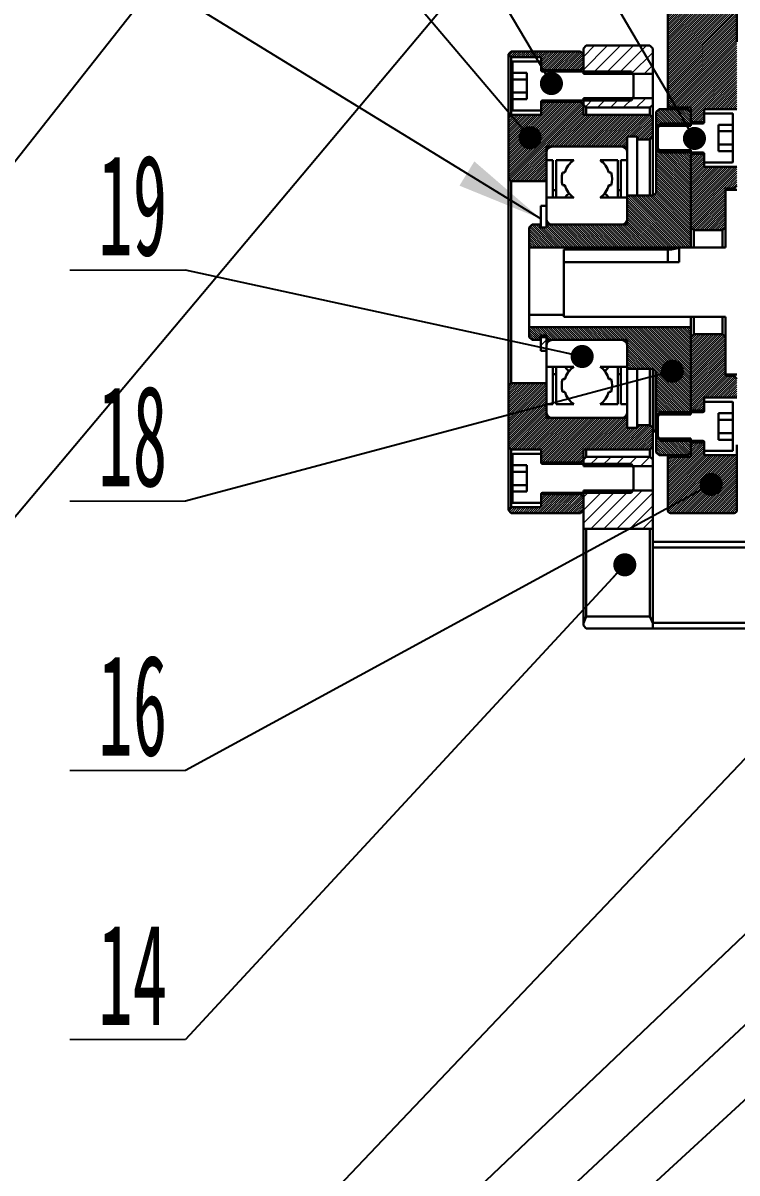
# Model space of a CAD drawing. Header units: millimetres. Extents: x 0 to 4220, y 0 to 2956.
# Drawn here: x 1610.4 to 1857.8, y 1687.1 to 2085.7 of the extents above; entities that cross this region are included whole.
import ezdxf

# ---------------------------------------------------------------- set-up
doc = ezdxf.new("R2010")
doc.units = ezdxf.units.MM
doc.linetypes.add('SLD-实线', pattern=[0])
doc.layers.add('文字', color=7, linetype='SLD-实线', lineweight=15)
doc.styles.add('SLDTEXTSTYLE4', font='HYSWLONGFANGSONG.TTF', dxfattribs={"width": 0.67})
doc.styles.get("Standard").update_dxf_attribs({"font": 'HYSWLONGFANGSONG.TTF'})
doc.dimstyles.new('SLDDIMSTYLE0', dxfattribs={"dimtxt": 0, "dimasz": 8, "dimexe": 0, "dimexo": 0.0625, "dimgap": 0, "dimtad": 0, "dimtih": 1, "dimtoh": 1, "dimdec": 0, "dimrnd": 1e-09, "dimzin": 0, "dimdsep": 46, "dimtxsty": 'Standard', "dimblk1": 'DOT', "dimblk2": 'DOT', "dimsah": 1, "dimcen": 0.09, "dimadec": 0, "dimazin": 0, "dimtfac": 8, "dimtdec": 0, "dimtofl": 0, "dimtmove": 0, "dimatfit": 3, "dimldrblk": 'DOT', "dimfxl": 0, "dimfrac": 2, "dimtolj": 1, "dimtzin": 0, "dimarcsym": 0})
doc.dimstyles.new('SLDDIMSTYLE1', dxfattribs={"dimtxt": 0, "dimasz": 30, "dimexe": 0, "dimexo": 0.0625, "dimgap": 0, "dimtad": 0, "dimtih": 1, "dimtoh": 1, "dimdec": 0, "dimrnd": 1e-09, "dimzin": 0, "dimdsep": 46, "dimtxsty": 'Standard', "dimblk1": 'NONE', "dimblk2": 'NONE', "dimsah": 1, "dimcen": 0.09, "dimadec": 0, "dimazin": 0, "dimtfac": 30, "dimtdec": 0, "dimtofl": 0, "dimtmove": 0, "dimatfit": 3, "dimldrblk": 'NONE', "dimfxl": 0, "dimfrac": 2, "dimtolj": 1, "dimtzin": 0, "dimarcsym": 0})
doc.dimstyles.new('SLDDIMSTYLE2', dxfattribs={"dimtxt": 0, "dimasz": 30, "dimexe": 0, "dimexo": 0.0625, "dimgap": 0, "dimtad": 0, "dimtih": 1, "dimtoh": 1, "dimdec": 0, "dimrnd": 1e-09, "dimzin": 0, "dimdsep": 46, "dimtxsty": 'Standard', "dimsah": 1, "dimcen": 0.09, "dimadec": 0, "dimazin": 0, "dimtfac": 30, "dimtdec": 0, "dimtofl": 0, "dimtmove": 0, "dimatfit": 3, "dimfxl": 0, "dimfrac": 2, "dimtolj": 1, "dimtzin": 0, "dimarcsym": 0})

# ---------------------------------------------------------------- blocks, each defined once
blk = doc.blocks.new('_DOT')
at = {"color": 0, "linetype": 'ByBlock', "lineweight": -2}
blk.add_line((-0.5, 0), (-1, 0), dxfattribs=at)
at = {"color": 0, "linetype": 'ByBlock', "const_width": 0.5}
blk.add_lwpolyline([(-0.25, 0, 1), (0.25, 0, 1)], format="xyb", close=True, dxfattribs=at)
blk = doc.blocks.new('SW_NOTE_21')
at = {"layer": '文字', "color": 0}
for p, q in [((-40, 0), (0, 0)), ((0, 0), (-40, 0)), ((-40, 0), (0, 0)), ((0, 0), (-40, 0)), ((-40, 0), (0, 0)), ((0, 0), (-40, 0))]:
    blk.add_line(p, q, dxfattribs=at)
at = {"layer": '文字', "color": 0, "insert": (-30.23, 40.12), "char_height": 35, "attachment_point": 1, "style": 'SLDTEXTSTYLE4'}
blk.add_mtext('16', dxfattribs=at)
blk = doc.blocks.new('SW_NOTE_22')
at = {"layer": '文字', "color": 0}
for p, q in [((-40, 0), (0, 0)), ((0, 0), (-40, 0)), ((-40, 0), (0, 0)), ((0, 0), (-40, 0)), ((-40, 0), (0, 0)), ((0, 0), (-40, 0))]:
    blk.add_line(p, q, dxfattribs=at)
at = {"layer": '文字', "color": 0, "insert": (-30.23, 40.12), "char_height": 35, "attachment_point": 1, "style": 'SLDTEXTSTYLE4'}
blk.add_mtext('18', dxfattribs=at)
blk = doc.blocks.new('SW_NOTE_23')
at = {"layer": '文字', "color": 0}
for p, q in [((-40, 0), (0, 0)), ((0, 0), (-40, 0)), ((-40, 0), (0, 0)), ((0, 0), (-40, 0)), ((-40, 0), (0, 0)), ((0, 0), (-40, 0))]:
    blk.add_line(p, q, dxfattribs=at)
at = {"layer": '文字', "color": 0, "insert": (-30.23, 40.12), "char_height": 35, "attachment_point": 1, "style": 'SLDTEXTSTYLE4'}
blk.add_mtext('19', dxfattribs=at)
blk = doc.blocks.new('_NONE')
blk = doc.blocks.new('SW_NOTE_25')
at = {"layer": '文字', "color": 0}
for p, q in [((-40, 0), (0, 0)), ((0, 0), (-40, 0)), ((-40, 0), (0, 0)), ((0, 0), (-40, 0)), ((-40, 0), (0, 0)), ((0, 0), (-40, 0))]:
    blk.add_line(p, q, dxfattribs=at)
at = {"layer": '文字', "color": 0, "insert": (-30.26, 40.12), "char_height": 35, "attachment_point": 1, "style": 'SLDTEXTSTYLE4'}
blk.add_mtext('14', dxfattribs=at)

msp = doc.modelspace()

# ---------------------------------------------------------------- hatches: boundary and pattern name
at = {"linetype": 'SLD-实线', "lineweight": 0}
h = msp.add_hatch(dxfattribs=at)
h.set_pattern_fill('ANSI31', scale=0.16666667, style=0)
edge = h.paths.add_edge_path(flags=0)
edge.add_line((1846.36, 2055.85), (1857.76, 2055.85))
edge.add_line((1857.76, 2055.85), (1857.76, 2089.87))
edge.add_spline(control_points=[(1857.76, 2089.87), (1857.76, 2089.96), (1857.75, 2090.06), (1857.73, 2090.15), (1857.7, 2090.27), (1857.66, 2090.4), (1857.59, 2090.5), (1857.54, 2090.6), (1857.47, 2090.69), (1857.39, 2090.77), (1857.32, 2090.83), (1857.24, 2090.89), (1857.15, 2090.94), (1857.06, 2090.98), (1856.97, 2091.01), (1856.87, 2091.02), (1856.83, 2091.03), (1856.8, 2091.03), (1856.76, 2091.03)], knot_values=[0.000639, 0.000639, 0.000639, 0.000639, 0.000782, 0.000782, 0.000782, 0.000972, 0.000972, 0.000972, 0.001138, 0.001138, 0.001138, 0.001288, 0.001288, 0.001288, 0.001433, 0.001433, 0.001433, 0.00149, 0.00149, 0.00149, 0.00149], weights=[1, 1, 1, 1, 1, 1, 1, 1, 1, 1, 1, 1, 1, 1, 1, 1, 1, 1, 1], degree=3, periodic=0)
edge.add_line((1856.76, 2091.03), (1834.76, 2091.03))
edge.add_spline(control_points=[(1834.76, 2091.03), (1834.72, 2091.03), (1834.68, 2091.03), (1834.64, 2091.02), (1834.52, 2091), (1834.41, 2090.96), (1834.31, 2090.9), (1834.19, 2090.83), (1834.08, 2090.73), (1834, 2090.62), (1833.91, 2090.5), (1833.85, 2090.37), (1833.81, 2090.22), (1833.77, 2090.11), (1833.76, 2089.99), (1833.76, 2089.87)], knot_values=[0.001824, 0.001824, 0.001824, 0.001824, 0.001885, 0.001885, 0.001885, 0.002065, 0.002065, 0.002065, 0.002276, 0.002276, 0.002276, 0.002504, 0.002504, 0.002504, 0.002686, 0.002686, 0.002686, 0.002686], weights=[1, 1, 1, 1, 1, 1, 1, 1, 1, 1, 1, 1, 1, 1, 1, 1], degree=3, periodic=0)
edge.add_line((1833.76, 2089.87), (1833.76, 2057.35))
edge.add_line((1833.76, 2057.35), (1834.76, 2056.35))
edge.add_line((1834.76, 2056.35), (1841.76, 2056.35))
edge.add_line((1841.76, 2056.35), (1841.76, 2051.35))
edge.add_line((1841.76, 2051.35), (1846.36, 2051.35))
edge.add_line((1846.36, 2051.35), (1846.36, 2055.85))
h = msp.add_hatch(dxfattribs=at)
h.set_pattern_fill('ANSI31', style=0)
h.paths.add_polyline_path([(1828.56, 2076.85), (1827.56, 2077.85), (1805.56, 2077.85), (1804.56, 2076.85), (1804.56, 2068.05), (1828.56, 2068.05)], flags=0)
h = msp.add_hatch(dxfattribs=at)
h.set_pattern_fill('ANSI31', scale=0.16666667, style=0)
h.paths.add_polyline_path([(1804.56, 2070.35), (1804.56, 2074.85), (1803.56, 2075.85), (1779.56, 2075.85), (1778.56, 2074.85), (1779.56, 2073.85), (1789.96, 2073.85), (1789.96, 2069.35), (1803.56, 2069.35)], flags=0)
h = msp.add_hatch(dxfattribs=at)
h.set_pattern_fill('ANSI31', scale=0.16666667, style=0)
h.paths.add_polyline_path([(1789.96, 2053.85), (1779.56, 2053.85), (1778.56, 2052.85), (1778.56, 2031.85), (1779.56, 2030.85), (1791.76, 2030.85), (1791.76, 2042.85), (1819.76, 2042.85), (1819.76, 2046.35), (1823.16, 2046.35), (1823.16, 2045.35), (1827.56, 2045.35), (1828.56, 2046.35), (1828.56, 2052.85), (1827.56, 2053.85), (1804.56, 2053.85), (1804.56, 2057.35), (1803.56, 2058.35), (1789.96, 2058.35)], flags=0)
h = msp.add_hatch(dxfattribs=at)
h.set_pattern_fill('ANSI31', style=0)
h.paths.add_polyline_path([(1804.56, 2059.65), (1804.56, 2057.35), (1805.56, 2056.35), (1827.56, 2056.35), (1828.56, 2057.35), (1828.56, 2059.65)], flags=0)
h = msp.add_hatch(dxfattribs=at)
h.set_pattern_fill('ANSI31', scale=0.16666667, angle=90, style=0)
h.paths.add_polyline_path([(1829.76, 2054.85), (1829.76, 2050.05), (1841.76, 2050.05), (1841.76, 2054.85), (1840.76, 2055.85), (1830.76, 2055.85)], flags=0)
h = msp.add_hatch(dxfattribs=at)
h.set_pattern_fill('ANSI31', scale=0.16666667, angle=90, style=0)
h.paths.add_polyline_path([(1841.76, 2041.65), (1829.76, 2041.65), (1829.76, 2026.85), (1828.76, 2025.85), (1819.76, 2025.85), (1819.76, 2015.85), (1791.76, 2015.85), (1791.76, 2014.85), (1789.56, 2014.85), (1789.56, 2015.85), (1786.76, 2015.85), (1785.76, 2014.85), (1785.76, 2007.85), (1841.76, 2007.85)], flags=0)
h = msp.add_hatch(dxfattribs=at)
h.set_pattern_fill('ANSI31', scale=0.16666667, style=0)
h.paths.add_polyline_path([(1857.76, 2035.85), (1846.36, 2035.85), (1846.36, 2040.35), (1841.76, 2040.35), (1841.76, 2014.85), (1842.76, 2013.85), (1852.76, 2013.85), (1853.76, 2014.85), (1853.76, 2028.35), (1856.76, 2028.35), (1857.76, 2029.35)], flags=0)
h = msp.add_hatch(dxfattribs=at)
h.set_pattern_fill('ANSI31', scale=0.16666667, angle=90, style=0)
h.paths.add_polyline_path([(1829.76, 1950.05), (1841.76, 1950.05), (1841.76, 1980.25), (1785.76, 1980.25), (1785.76, 1976.85), (1786.76, 1975.85), (1789.56, 1975.85), (1789.56, 1976.85), (1791.76, 1976.85), (1791.76, 1975.85), (1819.76, 1975.85), (1819.76, 1965.85), (1828.76, 1965.85), (1829.76, 1964.85)], flags=0)
h = msp.add_hatch(dxfattribs=at)
h.set_pattern_fill('ANSI31', style=0)
h.paths.add_polyline_path([(1789.76, 1972.01), (1791.76, 1972.01), (1791.76, 1977.35), (1789.76, 1977.35)], flags=0)
h = msp.add_hatch(dxfattribs=at)
h.set_pattern_fill('ANSI31', scale=0.16666667, style=0)
h.paths.add_polyline_path([(1846.36, 1955.85), (1857.76, 1955.85), (1857.76, 1962.35), (1856.76, 1963.35), (1853.76, 1963.35), (1853.76, 1976.85), (1852.76, 1977.85), (1842.76, 1977.85), (1841.76, 1976.85), (1841.76, 1951.35), (1846.36, 1951.35)], flags=0)
h = msp.add_hatch(dxfattribs=at)
h.set_pattern_fill('ANSI31', scale=0.16666667, style=0)
h.paths.add_polyline_path([(1779.56, 1937.85), (1789.96, 1937.85), (1789.96, 1933.35), (1803.56, 1933.35), (1804.56, 1934.35), (1804.56, 1937.85), (1827.56, 1937.85), (1828.56, 1938.85), (1828.56, 1945.35), (1827.56, 1946.35), (1823.16, 1946.35), (1823.16, 1945.35), (1819.76, 1945.35), (1819.76, 1948.85), (1791.76, 1948.85), (1791.76, 1960.85), (1779.56, 1960.85), (1778.56, 1959.85), (1778.56, 1938.85)], flags=0)
h = msp.add_hatch(dxfattribs=at)
h.set_pattern_fill('ANSI31', scale=0.16666667, angle=90, style=0)
h.paths.add_polyline_path([(1829.76, 1941.65), (1829.76, 1936.85), (1830.76, 1935.85), (1840.76, 1935.85), (1841.76, 1936.85), (1841.76, 1941.65)], flags=0)
h = msp.add_hatch(dxfattribs=at)
h.set_pattern_fill('ANSI31', scale=0.16666667, style=0)
edge = h.paths.add_edge_path(flags=0)
edge.add_line((1857.76, 1935.85), (1846.36, 1935.85))
edge.add_line((1846.36, 1935.85), (1846.36, 1940.35))
edge.add_line((1846.36, 1940.35), (1841.76, 1940.35))
edge.add_line((1841.76, 1940.35), (1841.76, 1935.35))
edge.add_line((1841.76, 1935.35), (1834.76, 1935.35))
edge.add_line((1834.76, 1935.35), (1833.76, 1934.35))
edge.add_line((1833.76, 1934.35), (1833.76, 1916.85))
edge.add_arc((1834.76, 1916.85), 1, 180, 270)
edge.add_line((1834.76, 1915.85), (1856.76, 1915.85))
edge.add_arc((1856.76, 1916.85), 1, 270, 360)
edge.add_line((1857.76, 1916.85), (1857.76, 1935.85))
h = msp.add_hatch(dxfattribs=at)
h.set_pattern_fill('ANSI31', style=0)
h.paths.add_polyline_path([(1804.56, 1934.35), (1804.56, 1932.05), (1828.56, 1932.05), (1828.56, 1934.35), (1827.56, 1935.35), (1805.56, 1935.35)], flags=0)
h = msp.add_hatch(dxfattribs=at)
h.set_pattern_fill('ANSI31', scale=0.1666667, style=0)
h.paths.add_polyline_path([(1804.56, 1916.85), (1804.56, 1921.35), (1803.56, 1922.35), (1789.96, 1922.35), (1789.96, 1917.85), (1779.56, 1917.85), (1778.56, 1916.85), (1779.56, 1915.85), (1803.56, 1915.85)], flags=0)
h = msp.add_hatch(dxfattribs=at)
h.set_pattern_fill('ANSI31', style=0)
h.paths.add_polyline_path([(1804.56, 1923.65), (1804.56, 1910.43), (1828.56, 1910.43), (1828.56, 1923.65)], flags=0)

# ---------------------------------------------------------------- linework, layer by layer
at = {"color": 7, "linetype": 'SLD-实线', "lineweight": 30}
for p, q in [((1833.76, 2057.35), (1833.76, 2089.87)), ((1857.76, 2079.2), (1857.76, 2089.87)), ((1804.56, 2076.85), (1805.56, 2077.85)), ((1804.56, 2076.85), (1804.56, 2068.05)), ((1827.56, 2077.85), (1805.56, 2077.85)), ((1827.56, 2077.85), (1828.56, 2076.85)), ((1828.56, 2076.85), (1828.56, 2068.05)), ((1778.56, 2074.85), (1779.56, 2075.85)), ((1779.56, 2073.85), (1778.56, 2074.85)), ((1778.56, 2052.85), (1778.56, 2074.85)), ((1803.56, 2075.85), (1779.56, 2075.85)), ((1779.56, 2073.85), (1789.96, 2073.85)), ((1779.56, 2073.85), (1779.56, 2053.85)), ((1789.96, 2073.85), (1789.96, 2069.35)), ((1803.56, 2075.85), (1804.56, 2074.85)), ((1804.56, 2070.35), (1804.56, 2074.85)), ((1779.96, 2072.15), (1779.96, 2068.43)), ((1789.96, 2072.35), (1780.16, 2072.35)), ((1789.96, 2069.25), (1789.96, 2072.35)), ((1789.96, 2069.35), (1803.56, 2069.35)), ((1821.16, 2068.85), (1790.36, 2068.85)), ((1804.56, 2070.35), (1803.56, 2069.35)), ((1803.56, 2068.85), (1803.56, 2069.35)), ((1821.16, 2068.85), (1821.96, 2067.46)), ((1784.96, 2068.43), (1779.96, 2068.43)), ((1779.96, 2068.43), (1779.96, 2066.14)), ((1784.96, 2066.14), (1779.96, 2066.14)), ((1779.96, 2066.14), (1779.96, 2061.56)), ((1784.96, 2068.43), (1784.96, 2059.27)), ((1804.56, 2068.05), (1828.56, 2068.05)), ((1821.96, 2060.23), (1821.96, 2067.46)), ((1828.56, 2059.65), (1828.56, 2068.05)), ((1784.96, 2061.56), (1779.96, 2061.56)), ((1779.96, 2061.56), (1779.96, 2059.27)), ((1779.96, 2059.27), (1779.96, 2055.55)), ((1784.96, 2059.27), (1779.96, 2059.27)), ((1789.96, 2055.35), (1789.96, 2058.45)), ((1789.96, 2058.35), (1789.96, 2053.85)), ((1803.56, 2058.35), (1789.96, 2058.35)), ((1790.36, 2058.85), (1821.16, 2058.85)), ((1803.56, 2058.35), (1803.56, 2058.85)), ((1803.56, 2058.35), (1804.56, 2057.35)), ((1828.56, 2059.65), (1804.56, 2059.65)), ((1804.56, 2059.65), (1804.56, 2057.35)), ((1804.56, 2053.85), (1804.56, 2057.35)), ((1805.56, 2056.35), (1804.56, 2057.35)), ((1821.96, 2060.23), (1821.16, 2058.85)), ((1828.56, 2057.35), (1827.56, 2056.35)), ((1828.56, 2059.65), (1828.56, 2057.35)), ((1828.56, 2057.35), (1828.56, 2052.85)), ((1834.76, 2056.35), (1833.76, 2057.35)), ((1833.76, 2055.85), (1833.76, 2057.35)), ((1778.56, 2052.85), (1779.56, 2053.85)), ((1778.56, 2052.85), (1778.56, 2031.85)), ((1789.96, 2053.85), (1779.56, 2053.85)), ((1780.16, 2055.35), (1789.96, 2055.35)), ((1827.56, 2053.85), (1804.56, 2053.85)), ((1805.56, 2056.35), (1805.56, 2053.85)), ((1805.56, 2056.35), (1827.56, 2056.35)), ((1827.56, 2053.85), (1827.56, 2056.35)), ((1827.56, 2053.85), (1828.56, 2052.85)), ((1828.56, 2046.35), (1828.56, 2052.85)), ((1829.76, 2054.85), (1830.76, 2055.85)), ((1829.76, 2054.85), (1829.76, 2050.05)), ((1840.76, 2055.85), (1830.76, 2055.85)), ((1834.76, 2056.35), (1834.76, 2055.85)), ((1834.76, 2056.35), (1841.76, 2056.35)), ((1840.76, 2055.85), (1841.76, 2054.85)), ((1841.76, 2051.35), (1841.76, 2056.35)), ((1841.76, 2050.05), (1841.76, 2054.85)), ((1846.36, 2051.35), (1846.36, 2055.85)), ((1846.36, 2055.85), (1857.76, 2055.85)), ((1846.36, 2054.35), (1846.36, 2051.25)), ((1856.16, 2054.35), (1846.36, 2054.35)), ((1856.36, 2050.43), (1856.36, 2054.15)), ((1829.76, 2050.05), (1841.76, 2050.05)), ((1829.76, 2041.65), (1829.76, 2050.05)), ((1830.36, 2049.46), (1831.16, 2050.85)), ((1830.36, 2049.46), (1830.36, 2042.23)), ((1845.96, 2050.85), (1831.16, 2050.85)), ((1841.76, 2051.35), (1846.36, 2051.35)), ((1851.36, 2050.43), (1856.36, 2050.43)), ((1851.36, 2041.27), (1851.36, 2050.43)), ((1856.36, 2048.14), (1856.36, 2050.43)), ((1819.76, 2046.35), (1823.16, 2046.35)), ((1819.76, 2042.85), (1819.76, 2046.35)), ((1823.16, 2046.35), (1823.16, 2045.35)), ((1823.16, 2025.85), (1823.16, 2045.35)), ((1823.16, 2045.35), (1827.56, 2045.35)), ((1828.56, 2046.35), (1827.56, 2045.35)), ((1827.56, 2025.85), (1827.56, 2045.35)), ((1828.56, 2046.35), (1828.56, 2025.85)), ((1851.36, 2048.14), (1856.36, 2048.14)), ((1856.36, 2043.56), (1856.36, 2048.14)), ((1791.76, 2042.85), (1819.76, 2042.85)), ((1791.76, 2030.85), (1791.76, 2042.85)), ((1791.76, 2040.85), (1791.76, 2038.15)), ((1817.76, 2042.85), (1793.76, 2042.85)), ((1819.76, 2042.85), (1819.76, 2040.85)), ((1819.76, 2038.15), (1819.76, 2040.85)), ((1841.76, 2041.65), (1829.76, 2041.65)), ((1829.76, 2041.65), (1829.76, 2026.85)), ((1831.16, 2040.85), (1830.36, 2042.23)), ((1831.16, 2040.85), (1845.96, 2040.85)), ((1841.76, 2007.85), (1841.76, 2041.65)), ((1851.36, 2043.56), (1856.36, 2043.56)), ((1851.36, 2041.27), (1856.36, 2041.27)), ((1856.36, 2041.27), (1856.36, 2043.56)), ((1856.36, 2037.55), (1856.36, 2041.27)), ((1791.76, 2038.15), (1794, 2038.15)), ((1794, 2038.15), (1794, 2027.77)), ((1795.07, 2038.15), (1801.2, 2038.15)), ((1795.07, 2027.77), (1795.07, 2038.15)), ((1810.31, 2038.15), (1816.45, 2038.15)), ((1816.45, 2038.15), (1816.45, 2027.77)), ((1817.52, 2038.15), (1819.76, 2038.15)), ((1817.52, 2027.77), (1817.52, 2038.15)), ((1819.76, 2025.85), (1819.76, 2038.15)), ((1846.36, 2040.35), (1841.76, 2040.35)), ((1841.76, 2014.85), (1841.76, 2040.35)), ((1846.36, 2040.45), (1846.36, 2037.35)), ((1846.36, 2035.85), (1846.36, 2040.35)), ((1846.36, 2037.35), (1856.16, 2037.35)), ((1798.13, 2033.83), (1797.3, 2033.83)), ((1814.21, 2033.83), (1813.39, 2033.83)), ((1857.76, 2035.85), (1846.36, 2035.85)), ((1779.56, 2030.85), (1778.56, 2031.85)), ((1778.56, 1959.85), (1778.56, 2031.85)), ((1779.56, 2030.85), (1779.56, 1960.85)), ((1779.56, 2030.85), (1791.76, 2030.85)), ((1791.76, 2030.85), (1791.76, 2025.15)), ((1797.3, 2029.47), (1798.13, 2029.47)), ((1813.39, 2029.47), (1814.21, 2029.47)), ((1857.76, 2029.35), (1856.76, 2028.35)), ((1801.2, 2025.15), (1791.76, 2025.15)), ((1791.76, 2025.15), (1791.76, 2017.85)), ((1795.07, 2027.77), (1794, 2027.77)), ((1794, 2027.77), (1794, 2025.15)), ((1795.07, 2027.77), (1795.07, 2025.15)), ((1819.76, 2025.15), (1810.31, 2025.15)), ((1817.52, 2027.77), (1816.45, 2027.77)), ((1816.45, 2027.77), (1816.45, 2025.15)), ((1817.52, 2027.77), (1817.52, 2025.15)), ((1828.76, 2025.85), (1819.76, 2025.85)), ((1819.76, 2025.85), (1819.76, 2015.85)), ((1819.76, 2017.85), (1819.76, 2025.15)), ((1829.76, 2026.85), (1828.76, 2025.85)), ((1853.76, 2028.35), (1856.76, 2028.35)), ((1853.76, 2028.35), (1853.76, 2014.85)), ((1853.76, 2007.85), (1853.76, 2027.85)), ((1857.76, 2027.85), (1853.76, 2027.85)), ((1856.76, 2027.85), (1856.76, 2028.35)), ((1789.76, 2022.33), (1791.76, 2022.33)), ((1789.76, 2014.85), (1789.76, 2022.33)), ((1791.76, 2017.71), (1791.76, 2017.85)), ((1791.76, 2015.85), (1791.76, 2017.71)), ((1785.76, 2014.85), (1786.76, 2015.85)), ((1785.76, 2014.85), (1785.76, 2007.85)), ((1789.56, 2015.85), (1786.76, 2015.85)), ((1789.56, 2014.85), (1789.56, 2015.85)), ((1791.76, 2014.85), (1789.56, 2014.85)), ((1819.76, 2015.85), (1791.76, 2015.85)), ((1791.76, 2015.85), (1791.76, 2014.85)), ((1793.76, 2015.85), (1817.76, 2015.85)), ((1842.76, 2013.85), (1841.76, 2014.85)), ((1842.76, 2013.85), (1842.76, 2007.85)), ((1842.76, 2013.85), (1852.76, 2013.85)), ((1853.76, 2014.85), (1852.76, 2013.85)), ((1852.76, 2007.85), (1852.76, 2013.85)), ((1785.76, 2007.85), (1841.76, 2007.85)), ((1785.76, 1984.54), (1785.76, 2007.85)), ((1833.76, 2007.16), (1797.76, 2007.16)), ((1797.76, 2002.85), (1797.76, 2007.16)), ((1833.76, 2007.16), (1833.76, 2002.85)), ((1853.76, 2007.85), (1837.76, 2007.85)), ((1837.76, 2002.85), (1837.76, 2007.85)), ((1797.76, 1983.85), (1797.76, 2002.85)), ((1797.76, 2002.85), (1837.76, 2002.85)), ((1785.76, 1984.54), (1797.76, 1984.54)), ((1785.76, 1980.25), (1785.76, 1984.54)), ((1797.76, 1983.85), (1853.76, 1983.85)), ((1841.76, 1980.25), (1841.76, 1983.85)), ((1842.76, 1983.85), (1842.76, 1977.85)), ((1852.76, 1977.85), (1852.76, 1983.85)), ((1853.76, 1963.85), (1853.76, 1983.85)), ((1841.76, 1980.25), (1785.76, 1980.25)), ((1785.76, 1980.25), (1785.76, 1976.85)), ((1789.76, 1972.01), (1789.76, 1977.35)), ((1791.76, 1977.35), (1789.76, 1977.35)), ((1791.76, 1972.01), (1791.76, 1977.35)), ((1841.76, 1950.05), (1841.76, 1980.25)), ((1841.76, 1976.85), (1842.76, 1977.85)), ((1852.76, 1977.85), (1842.76, 1977.85)), ((1852.76, 1977.85), (1853.76, 1976.85)), ((1786.76, 1975.85), (1785.76, 1976.85)), ((1786.76, 1975.85), (1789.56, 1975.85)), ((1789.56, 1976.85), (1791.76, 1976.85)), ((1789.56, 1975.85), (1789.56, 1976.85)), ((1791.76, 1976.85), (1791.76, 1975.85)), ((1791.76, 1975.85), (1819.76, 1975.85)), ((1791.76, 1973.85), (1791.76, 1966.55)), ((1817.76, 1975.85), (1793.76, 1975.85)), ((1819.76, 1975.85), (1819.76, 1965.85)), ((1819.76, 1966.55), (1819.76, 1973.85)), ((1841.76, 1951.35), (1841.76, 1976.85)), ((1853.76, 1976.85), (1853.76, 1963.35)), ((1789.76, 1972.01), (1791.76, 1972.01)), ((1791.76, 1966.55), (1801.2, 1966.55)), ((1791.76, 1966.55), (1791.76, 1960.85)), ((1794, 1966.55), (1794, 1963.93)), ((1795.07, 1966.55), (1795.07, 1963.93)), ((1810.31, 1966.55), (1819.76, 1966.55)), ((1816.45, 1966.55), (1816.45, 1963.93)), ((1817.52, 1966.55), (1817.52, 1963.93)), ((1819.76, 1953.55), (1819.76, 1965.85)), ((1819.76, 1965.85), (1828.76, 1965.85)), ((1823.16, 1946.35), (1823.16, 1965.85)), ((1827.56, 1946.35), (1827.56, 1965.85)), ((1828.56, 1965.85), (1828.56, 1945.35)), ((1828.76, 1965.85), (1829.76, 1964.85)), ((1829.56, 1965.05), (1829.56, 1955.85)), ((1794, 1963.93), (1795.07, 1963.93)), ((1794, 1963.93), (1794, 1953.55)), ((1795.07, 1953.55), (1795.07, 1963.93)), ((1798.13, 1962.23), (1797.3, 1962.23)), ((1814.21, 1962.23), (1813.39, 1962.23)), ((1816.45, 1963.93), (1817.52, 1963.93)), ((1816.45, 1963.93), (1816.45, 1953.55)), ((1817.52, 1953.55), (1817.52, 1963.93)), ((1829.76, 1964.85), (1829.76, 1950.05)), ((1853.76, 1963.85), (1857.76, 1963.85)), ((1856.76, 1963.35), (1853.76, 1963.35)), ((1856.76, 1963.35), (1856.76, 1963.85)), ((1856.76, 1963.35), (1857.76, 1962.35)), ((1778.56, 1959.85), (1779.56, 1960.85)), ((1778.56, 1959.85), (1778.56, 1938.85)), ((1791.76, 1960.85), (1779.56, 1960.85)), ((1791.76, 1948.85), (1791.76, 1960.85)), ((1797.3, 1957.87), (1798.13, 1957.87)), ((1813.39, 1957.87), (1814.21, 1957.87)), ((1794, 1953.55), (1791.76, 1953.55)), ((1791.76, 1953.55), (1791.76, 1950.85)), ((1801.2, 1953.55), (1795.07, 1953.55)), ((1816.45, 1953.55), (1810.31, 1953.55)), ((1819.76, 1953.55), (1817.52, 1953.55)), ((1819.76, 1950.85), (1819.76, 1953.55)), ((1829.56, 1955.85), (1829.56, 1943.85)), ((1846.36, 1951.35), (1846.36, 1955.85)), ((1846.36, 1955.85), (1857.76, 1955.85)), ((1846.36, 1954.35), (1846.36, 1951.25)), ((1856.16, 1954.35), (1846.36, 1954.35)), ((1856.36, 1950.43), (1856.36, 1954.15)), ((1819.76, 1950.85), (1819.76, 1948.85)), ((1829.76, 1950.05), (1841.76, 1950.05)), ((1829.76, 1941.65), (1829.76, 1950.05)), ((1830.36, 1949.46), (1831.16, 1950.85)), ((1830.36, 1949.46), (1830.36, 1942.23)), ((1845.96, 1950.85), (1831.16, 1950.85)), ((1841.76, 1951.35), (1846.36, 1951.35)), ((1851.36, 1950.43), (1856.36, 1950.43)), ((1851.36, 1941.27), (1851.36, 1950.43)), ((1856.36, 1948.14), (1856.36, 1950.43)), ((1819.76, 1948.85), (1791.76, 1948.85)), ((1793.76, 1948.85), (1817.76, 1948.85)), ((1819.76, 1945.35), (1819.76, 1948.85)), ((1823.16, 1945.35), (1819.76, 1945.35)), ((1827.56, 1946.35), (1823.16, 1946.35)), ((1823.16, 1946.35), (1823.16, 1945.35)), ((1827.56, 1946.35), (1828.56, 1945.35)), ((1828.56, 1938.85), (1828.56, 1945.35)), ((1851.36, 1948.14), (1856.36, 1948.14)), ((1856.36, 1943.56), (1856.36, 1948.14)), ((1828.56, 1944.85), (1829.56, 1943.85)), ((1829.56, 1943.85), (1829.76, 1943.85)), ((1841.76, 1941.65), (1829.76, 1941.65)), ((1829.76, 1941.65), (1829.76, 1936.85)), ((1831.16, 1940.85), (1830.36, 1942.23)), ((1841.76, 1936.85), (1841.76, 1941.65)), ((1851.36, 1943.56), (1856.36, 1943.56)), ((1851.36, 1941.27), (1856.36, 1941.27)), ((1856.36, 1941.27), (1856.36, 1943.56)), ((1856.36, 1937.55), (1856.36, 1941.27)), ((1779.56, 1937.85), (1778.56, 1938.85)), ((1778.56, 1916.85), (1778.56, 1938.85)), ((1779.56, 1937.85), (1789.96, 1937.85)), ((1779.56, 1937.85), (1779.56, 1917.85)), ((1789.96, 1937.85), (1789.96, 1933.35)), ((1804.56, 1937.85), (1827.56, 1937.85)), ((1804.56, 1934.35), (1804.56, 1937.85)), ((1805.56, 1937.85), (1805.56, 1935.35)), ((1828.56, 1938.85), (1827.56, 1937.85)), ((1827.56, 1935.35), (1827.56, 1937.85)), ((1828.56, 1938.85), (1828.56, 1934.35)), ((1831.16, 1940.85), (1845.96, 1940.85)), ((1846.36, 1940.35), (1841.76, 1940.35)), ((1841.76, 1935.35), (1841.76, 1940.35)), ((1846.36, 1940.45), (1846.36, 1937.35)), ((1846.36, 1935.85), (1846.36, 1940.35)), ((1846.36, 1937.35), (1856.16, 1937.35)), ((1857.76, 1935.85), (1857.76, 1939.45)), ((1779.96, 1936.15), (1779.96, 1932.43)), ((1789.96, 1936.35), (1780.16, 1936.35)), ((1789.96, 1933.25), (1789.96, 1936.35)), ((1789.96, 1933.35), (1803.56, 1933.35)), ((1804.56, 1934.35), (1803.56, 1933.35)), ((1803.56, 1932.85), (1803.56, 1933.35)), ((1804.56, 1934.35), (1805.56, 1935.35)), ((1804.56, 1934.35), (1804.56, 1932.05)), ((1827.56, 1935.35), (1805.56, 1935.35)), ((1827.56, 1935.35), (1828.56, 1934.35)), ((1828.56, 1934.35), (1828.56, 1932.05)), ((1830.76, 1935.85), (1829.76, 1936.85)), ((1830.76, 1935.85), (1840.76, 1935.85)), ((1833.76, 1934.35), (1833.76, 1935.85)), ((1833.76, 1934.35), (1834.76, 1935.35)), ((1833.76, 1916.85), (1833.76, 1934.35)), ((1834.76, 1935.85), (1834.76, 1935.35)), ((1841.76, 1935.35), (1834.76, 1935.35)), ((1841.76, 1936.85), (1840.76, 1935.85)), ((1857.76, 1935.85), (1846.36, 1935.85)), ((1857.76, 1916.85), (1857.76, 1935.85)), ((1784.96, 1932.43), (1779.96, 1932.43)), ((1779.96, 1932.43), (1779.96, 1930.14)), ((1784.96, 1930.14), (1779.96, 1930.14)), ((1779.96, 1930.14), (1779.96, 1925.56)), ((1784.96, 1932.43), (1784.96, 1923.27)), ((1821.16, 1932.85), (1790.36, 1932.85)), ((1804.56, 1932.05), (1828.56, 1932.05)), ((1821.16, 1932.85), (1821.96, 1931.46)), ((1821.96, 1924.23), (1821.96, 1931.46)), ((1828.56, 1923.65), (1828.56, 1932.05)), ((1784.96, 1925.56), (1779.96, 1925.56)), ((1779.96, 1925.56), (1779.96, 1923.27)), ((1784.96, 1923.27), (1779.96, 1923.27)), ((1779.96, 1923.27), (1779.96, 1919.55)), ((1789.96, 1919.35), (1789.96, 1922.45)), ((1789.96, 1922.35), (1789.96, 1917.85)), ((1803.56, 1922.35), (1789.96, 1922.35)), ((1790.36, 1922.85), (1821.16, 1922.85)), ((1803.56, 1922.35), (1803.56, 1922.85)), ((1803.56, 1922.35), (1804.56, 1921.35)), ((1828.56, 1923.65), (1804.56, 1923.65)), ((1804.56, 1923.65), (1804.56, 1910.43)), ((1804.56, 1916.85), (1804.56, 1921.35)), ((1821.96, 1924.23), (1821.16, 1922.85)), ((1828.56, 1923.65), (1828.56, 1910.43)), ((1778.56, 1916.85), (1779.56, 1917.85)), ((1789.96, 1917.85), (1779.56, 1917.85)), ((1780.16, 1919.35), (1789.96, 1919.35)), ((1779.56, 1915.85), (1778.56, 1916.85)), ((1779.56, 1915.85), (1803.56, 1915.85)), ((1804.56, 1916.85), (1803.56, 1915.85)), ((1834.76, 1915.85), (1856.76, 1915.85)), ((1804.56, 1877.67), (1804.56, 1910.43)), ((1804.56, 1910.43), (1805.56, 1910.43)), ((1805.56, 1910.43), (1805.56, 1880.02)), ((1827.56, 1910.43), (1805.56, 1910.43)), ((1827.56, 1880.02), (1827.56, 1910.43)), ((1827.56, 1910.43), (1828.56, 1910.43)), ((1828.56, 1910.43), (1828.56, 1878.02)), ((1828.56, 1905.85), (1906.64, 1905.85)), ((1904.84, 1903.85), (1828.56, 1903.85)), ((1805.56, 1880.02), (1804.56, 1877.67)), ((1804.56, 1876.85), (1804.56, 1877.67)), ((1805.56, 1880.02), (1827.56, 1880.02)), ((1828.56, 1877.67), (1827.56, 1880.02)), ((1828.56, 1878.02), (1828.56, 1877.85)), ((1828.56, 1875.85), (1828.56, 1877.85)), ((1828.56, 1877.85), (1911.48, 1877.85)), ((1828.56, 1877.67), (1828.56, 1875.85)), ((1804.56, 1876.85), (1805.56, 1875.85)), ((1828.56, 1875.85), (1805.56, 1875.85)), ((1916.36, 1875.85), (1828.56, 1875.85))]:
    msp.add_line(p, q, dxfattribs=at)
for centre, radius, start, end in [((1780.16, 2072.15), 0.2, 90, 180), ((1790.36, 2069.25), 0.4, 180, 270), ((1790.36, 2058.45), 0.4, 90, 180), ((1780.16, 2055.55), 0.2, 180, 270), ((1856.16, 2054.15), 0.2, 0, 90), ((1845.96, 2051.25), 0.4, 270, 0), ((1793.76, 2040.85), 2, 90, 180), ((1817.76, 2040.85), 2, 0, 90), ((1845.96, 2040.45), 0.4, 0, 90), ((1805.76, 2031.65), 7.94, 125.0306, 164.038), ((1805.76, 2031.65), 7.94, 15.962, 54.9694), ((1856.16, 2037.55), 0.2, 270, 0), ((1805.76, 2031.65), 8.73, 165.5225, 194.4775), ((1805.76, 2031.65), 8.73, 345.5225, 14.4775), ((1805.76, 2031.65), 7.94, 195.962, 234.9694), ((1805.76, 2031.65), 7.94, 305.0306, 344.038), ((1793.76, 2017.85), 2, 180, 270), ((1817.76, 2017.85), 2, 270, 0), ((1793.76, 1973.85), 2, 90, 180), ((1817.76, 1973.85), 2, 0, 90), ((1805.76, 1960.05), 7.94, 125.0306, 164.038), ((1805.76, 1960.05), 7.94, 15.962, 54.9694), ((1805.76, 1960.05), 8.73, 165.5225, 194.4775), ((1805.76, 1960.05), 8.73, 345.5225, 14.4775), ((1805.76, 1960.05), 7.94, 195.962, 234.9694), ((1805.76, 1960.05), 7.94, 305.0306, 344.038), ((1856.16, 1954.15), 0.2, 0, 90), ((1793.76, 1950.85), 2, 180, 270), ((1817.76, 1950.85), 2, 270, 0), ((1845.96, 1951.25), 0.4, 270, 0), ((1845.96, 1940.45), 0.4, 0, 90), ((1856.16, 1937.55), 0.2, 270, 0), ((1780.16, 1936.15), 0.2, 90, 180), ((1790.36, 1933.25), 0.4, 180, 270), ((1790.36, 1922.45), 0.4, 90, 180), ((1780.16, 1919.55), 0.2, 180, 270), ((1834.76, 1916.85), 1, 180, 270), ((1856.76, 1916.85), 1, 270, 0)]:
    msp.add_arc(centre, radius, start, end, dxfattribs=at)
for points, knots in [([(1798.22, 2029.27), (1797.92, 2029.33), (1797.38, 2029.45), (1797.33, 2029.46), (1797.3, 2029.47)], [0, 0, 0, 0, 0.559274, 1, 1, 1, 1]), ([(1813.28, 2029.26), (1813.59, 2029.33), (1814.14, 2029.45), (1814.19, 2029.46), (1814.21, 2029.47)], [0, 0, 0, 0, 0.564742, 1, 1, 1, 1]), ([(1799.82, 2026.61), (1799.45, 2026.42), (1798.72, 2026.04), (1798.38, 2025.44), (1798.22, 2025.15)], [0, 0, 0, 0, 0.508185, 1, 1, 1, 1]), ([(1811.81, 2026.54), (1812.14, 2026.37), (1812.82, 2026.01), (1813.14, 2025.44), (1813.3, 2025.15)], [0, 0, 0, 0, 0.480399, 1, 1, 1, 1]), ([(1837.76, 2007.85), (1837.75, 2007.85), (1837.74, 2007.84), (1837.48, 2007.76), (1836.77, 2007.55), (1835.72, 2007.31), (1834.64, 2007.18), (1833.97, 2007.17), (1833.76, 2007.16)], [0, 0, 0, 0, 0.057037, 0.260041, 0.465795, 0.681234, 0.899614, 1, 1, 1, 1]), ([(1798.2, 1966.55), (1798.45, 1966.13), (1798.8, 1965.57), (1799.51, 1965.23), (1799.7, 1965.14)], [0, 0, 0, 0, 0.744469, 1, 1, 1, 1]), ([(1813.32, 1966.55), (1813.06, 1966.13), (1812.69, 1965.54), (1811.93, 1965.19), (1811.71, 1965.08)], [0, 0, 0, 0, 0.705096, 1, 1, 1, 1]), ([(1797.3, 1962.23), (1797.35, 1962.25), (1797.42, 1962.27), (1798.05, 1962.4), (1798.23, 1962.43)], [0, 0, 0, 0, 0.7078615, 1, 1, 1, 1]), ([(1814.21, 1962.23), (1814.17, 1962.25), (1814.1, 1962.27), (1813.48, 1962.39), (1813.3, 1962.43)], [0, 0, 0, 0, 0.714715, 1, 1, 1, 1])]:
    msp.add_open_spline(points, degree=3, knots=knots, dxfattribs=at)

# ---------------------------------------------------------------- block references
at = {"layer": '文字'}
for name, p in [('SW_NOTE_23', (1666.67, 2000)), ('SW_NOTE_22', (1666.67, 1920)), ('SW_NOTE_21', (1666.67, 1826.67)), ('SW_NOTE_25', (1666.67, 1733.33))]:
    msp.add_blockref(name, p, dxfattribs=at)

# ---------------------------------------------------------------- leaders
at = {"layer": '文字', "has_arrowhead": 0}
for points in [[(2065.01, 2617.49), (0, 0)], [(1873.3, 2614.04), (0, 0)], [(2105.62, 2507.56), (0, 0)], [(1913.24, 2506.43), (0, 0)], [(2124.55, 1985.09), (0, 0)], [(2089.77, 1923.59), (0, 0)], [(1913.99, 1820.71), (0, 0)]]:
    msp.add_leader(points, dimstyle='SLDDIMSTYLE1', dxfattribs=at)
at = {"layer": '文字'}
for points, dimstyle in [([(1843.02, 2045.67), (1666.67, 2346.67)], 'SLDDIMSTYLE0'), ([(1793.47, 2064.7), (1666.67, 2280)], 'SLDDIMSTYLE0'), ([(1786.08, 2045.93), (1666.67, 2186.67)], 'SLDDIMSTYLE0'), ([(1789.76, 2017.83), (1666.67, 2093.33)], 'SLDDIMSTYLE2'), ([(1804.11, 1970.1), (1666.67, 2000)], 'SLDDIMSTYLE0'), ([(1835.36, 1964.96), (1666.67, 1920)], 'SLDDIMSTYLE0'), ([(1848.82, 1925.76), (1666.67, 1826.67)], 'SLDDIMSTYLE0'), ([(1976.06, 1920.85), (1760, 1440)], 'SLDDIMSTYLE0'), ([(1818.89, 1897.9), (1666.67, 1733.33)], 'SLDDIMSTYLE0'), ([(1923.63, 1897.18), (1666.67, 1626.67)], 'SLDDIMSTYLE0')]:
    msp.add_leader(points, dimstyle=dimstyle, dxfattribs=at)

doc.saveas('drawing.dxf')
